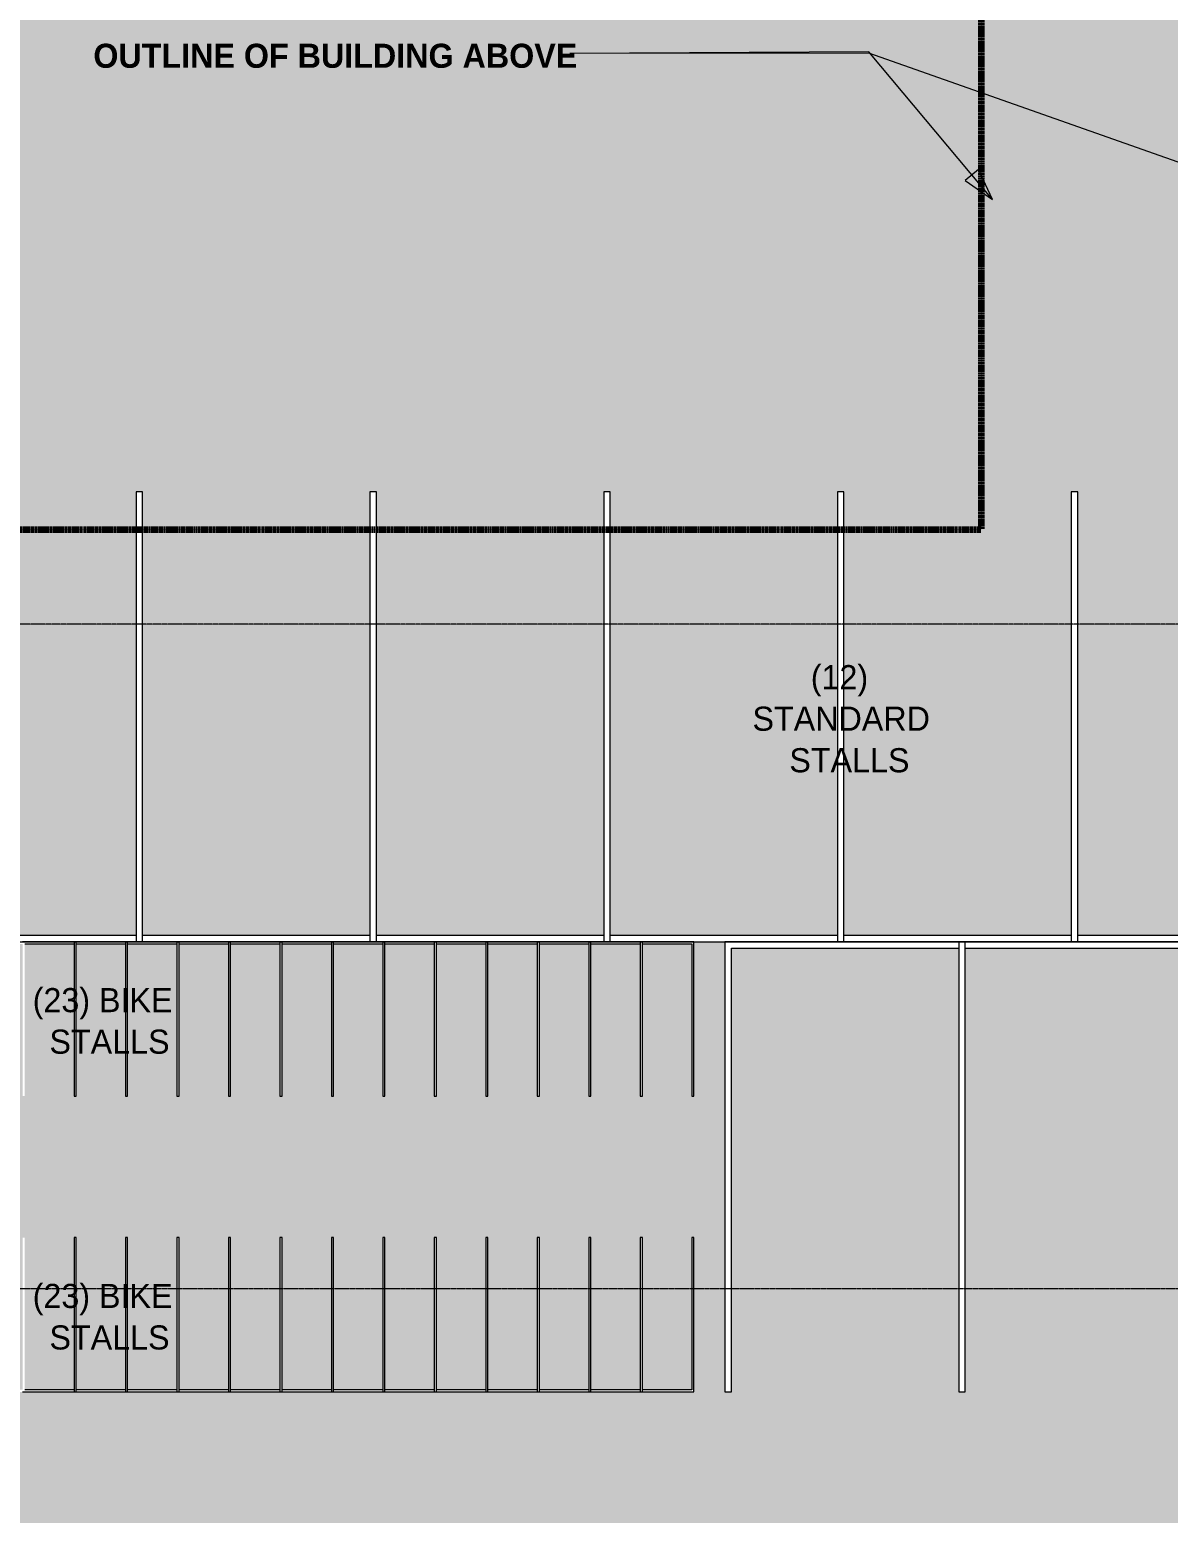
# Model space of a CAD drawing. Header units: inches. Extents: x -4292 to -464, y 9706 to 12474.
# Drawn here: x -1670 to -1139, y 10398 to 11091 of the extents above; entities that cross this region are included whole.
import ezdxf

# ---------------------------------------------------------------- set-up
doc = ezdxf.new("R2010")
doc.units = ezdxf.units.IN
doc.header["$MEASUREMENT"] = 0
doc.linetypes.add('Double Dash 3_8_', pattern=[1, 0.375, -0.125, 0.125, -0.125, 0.125, -0.125])
doc.linetypes.add('Grid Line 1_2_', pattern=[0.875, 0.5, -0.125, 0.125, -0.125])
for name, color, linetype, lineweight in [('A-ANNO-NOTE', 131, 'Continuous', 9), ('A-GENM-1', 9, 'Continuous', 9), ('A-GENM-IDEN', 13, 'Continuous', 9), ('C-PROP-LINE', 91, 'Double Dash 3_8_', 140), ('S-GRID-1', 1, 'Grid Line 1_2_', 9)]:
    doc.layers.add(name, color=color, linetype=linetype, lineweight=lineweight)
doc.layers.add('A-AREA-PATT-1', color=7, linetype='Continuous', lineweight=9, transparency=1)
doc.styles.add('Century Gothic', font='ufonts.com_century-gothic.ttf', dxfattribs={"height": 11.25})
doc.styles.add('Century Gothic_B', font='GOTHICB.TTF', dxfattribs={"height": 11.25})

msp = doc.modelspace()

# ---------------------------------------------------------------- hatches: boundary and pattern name
at = {"layer": 'A-ANNO-NOTE'}
msp.add_hatch(color=256, dxfattribs=at).paths.add_polyline_path([(-1221.46783, 11011.35031), (-1228.00551, 11025.43622), (-1234.17258, 11020.28023)], flags=0)
at = {"layer": 'A-AREA-PATT-1'}
h = msp.add_hatch(color=256, dxfattribs=at)
h.paths.add_polyline_path([(-639.62818, 9901.1894), (-636.72374, 9901.1894), (-636.72374, 10665.0644), (-689.22374, 10665.0644), (-689.22374, 10455.0644), (-692.22374, 10455.0644), (-692.22374, 10662.0644), (-798.22374, 10662.0644), (-798.22374, 10455.0644), (-801.22374, 10455.0644), (-801.22374, 10662.0644), (-907.22374, 10662.0644), (-907.22374, 10455.0644), (-910.22374, 10455.0644), (-910.22374, 10662.0644), (-1016.22374, 10662.0644), (-1016.22374, 10455.0644), (-1019.22374, 10455.0644), (-1019.22374, 10662.0644), (-1125.22374, 10662.0644), (-1125.22374, 10455.0644), (-1128.22374, 10455.0644), (-1128.22374, 10662.0644), (-1234.22374, 10662.0644), (-1234.22374, 10455.0644), (-1237.22374, 10455.0644), (-1237.22374, 10662.0644), (-1343.22374, 10662.0644), (-1343.22374, 10455.0644), (-1346.22374, 10455.0644), (-1346.22374, 10665.0644), (-1360.72374, 10665.0644), (-1360.72374, 10593.0644), (-1361.72374, 10593.0644), (-1361.72374, 10664.0644), (-1384.72374, 10664.0644), (-1384.72374, 10593.0644), (-1385.72374, 10593.0644), (-1385.72374, 10664.0644), (-1408.72374, 10664.0644), (-1408.72374, 10593.0644), (-1409.72374, 10593.0644), (-1409.72374, 10664.0644), (-1432.72374, 10664.0644), (-1432.72374, 10593.0644), (-1433.72374, 10593.0644), (-1433.72374, 10664.0644), (-1456.72374, 10664.0644), (-1456.72374, 10593.0644), (-1457.72374, 10593.0644), (-1457.72374, 10664.0644), (-1480.72374, 10664.0644), (-1480.72374, 10593.0644), (-1481.72374, 10593.0644), (-1481.72374, 10664.0644), (-1504.72374, 10664.0644), (-1504.72374, 10593.0644), (-1505.72374, 10593.0644), (-1505.72374, 10664.0644), (-1528.72374, 10664.0644), (-1528.72374, 10593.0644), (-1529.72374, 10593.0644), (-1529.72374, 10664.0644), (-1552.72374, 10664.0644), (-1552.72374, 10593.0644), (-1553.72374, 10593.0644), (-1553.72374, 10664.0644), (-1576.72374, 10664.0644), (-1576.72374, 10593.0644), (-1577.72374, 10593.0644), (-1577.72374, 10664.0644), (-1600.72374, 10664.0644), (-1600.72374, 10593.0644), (-1601.72374, 10593.0644), (-1601.72374, 10664.0644), (-1624.72374, 10664.0644), (-1624.72374, 10593.0644), (-1625.72374, 10593.0644), (-1625.72374, 10664.0644), (-1648.72374, 10664.0644), (-1648.72374, 10593.0644), (-1649.72374, 10593.0644), (-1649.72374, 10664.0644), (-1672.72374, 10664.0644), (-1672.72374, 10593.0644), (-1673.72374, 10593.0644), (-1673.72374, 10664.0644), (-1696.72374, 10664.0644), (-1696.72374, 10593.0644), (-1697.72374, 10593.0644), (-1697.72374, 10664.0644), (-1720.72374, 10664.0644), (-1720.72374, 10593.0644), (-1721.72374, 10593.0644), (-1721.72374, 10664.0644), (-1744.72374, 10664.0644), (-1744.72374, 10593.0644), (-1745.72374, 10593.0644), (-1745.72374, 10664.0644), (-1768.72374, 10664.0644), (-1768.72374, 10593.0644), (-1769.72374, 10593.0644), (-1769.72374, 10664.0644), (-1792.72374, 10664.0644), (-1792.72374, 10593.0644), (-1793.72374, 10593.0644), (-1793.72374, 10664.0644), (-1816.72374, 10664.0644), (-1816.72374, 10593.0644), (-1817.72374, 10593.0644), (-1817.72374, 10664.0644), (-1840.72374, 10664.0644), (-1840.72374, 10593.0644), (-1841.72374, 10593.0644), (-1841.72374, 10664.0644), (-1864.72374, 10664.0644), (-1864.72374, 10593.0644), (-1865.72374, 10593.0644), (-1865.72374, 10664.0644), (-1888.72374, 10664.0644), (-1888.72374, 10593.0644), (-1889.72374, 10593.0644), (-1889.72374, 10664.0644), (-1912.72374, 10664.0644), (-1912.72374, 10593.0644), (-1913.72374, 10593.0644), (-1913.72374, 10665.0644), (-1933.32374, 10665.0644), (-1933.32374, 10466.1894), (-1933.51124, 10466.1894), (-1933.51124, 10178.1894), (-1933.32374, 10178.1894), (-1933.32374, 9901.1894), (-1919.72374, 9901.1894), (-1919.72374, 9968.0644), (-1922.72374, 9968.0644), (-1922.72374, 10178.0644), (-1919.72374, 10178.0644), (-1919.72374, 9971.0644), (-1813.72374, 9971.0644), (-1813.72374, 10178.0644), (-1810.72374, 10178.0644), (-1810.72374, 9971.0644), (-1704.72374, 9971.0644), (-1704.72374, 10178.0644), (-1701.72374, 10178.0644), (-1701.72374, 9971.0644), (-1595.72374, 9971.0644), (-1595.72374, 10178.0644), (-1592.72374, 10178.0644), (-1592.72374, 9971.0644), (-1486.72374, 9971.0644), (-1486.72374, 10178.0644), (-1483.72374, 10178.0644), (-1483.72374, 9971.0644), (-1377.72374, 9971.0644), (-1377.72374, 10178.0644), (-1374.72374, 10178.0644), (-1374.72374, 9901.1894), (-1109.72374, 9901.1894), (-1109.72374, 10178.0644), (-1106.72374, 10178.0644), (-1106.72374, 9971.0644), (-1000.72374, 9971.0644), (-1000.72374, 10178.0644), (-997.72374, 10178.0644), (-997.72374, 9971.0644), (-891.72374, 9971.0644), (-891.72374, 10178.0644), (-888.72374, 10178.0644), (-888.72374, 9971.0644), (-782.72374, 9971.0644), (-782.72374, 10178.0644), (-779.72374, 10178.0644), (-779.72374, 9971.0644), (-673.72374, 9971.0644), (-673.72374, 10178.0644), (-670.72374, 10178.0644), (-670.72374, 9968.0644), (-673.72374, 9968.0644), (-673.72374, 9901.1894)], flags=0)
h.paths.add_polyline_path([(-1944.40555, 9901.1894), (-1943.32374, 9901.1894), (-1943.32374, 10178.1894), (-1943.13624, 10178.1894), (-1943.13624, 10466.1894), (-1943.32374, 10466.1894), (-1943.32374, 10665.0644), (-1946.22374, 10665.0644), (-1946.22374, 9901.1894)], flags=0)
h.paths.add_polyline_path([(-1158.72374, 10050.9894), (-1274.72374, 10050.9894), (-1274.72374, 10280.9894), (-1150.72374, 10280.9894), (-1150.72374, 10050.9894), (-1154.72374, 10050.9894)], flags=0)
h.paths.add_polyline_path([(-1361.72374, 10455.0644), (-1913.72374, 10455.0644), (-1913.72374, 10527.0644), (-1912.72374, 10527.0644), (-1912.72374, 10456.0644), (-1889.72374, 10456.0644), (-1889.72374, 10527.0644), (-1888.72374, 10527.0644), (-1888.72374, 10456.0644), (-1865.72374, 10456.0644), (-1865.72374, 10527.0644), (-1864.72374, 10527.0644), (-1864.72374, 10456.0644), (-1841.72374, 10456.0644), (-1841.72374, 10527.0644), (-1840.72374, 10527.0644), (-1840.72374, 10456.0644), (-1817.72374, 10456.0644), (-1817.72374, 10527.0644), (-1816.72374, 10527.0644), (-1816.72374, 10456.0644), (-1793.72374, 10456.0644), (-1793.72374, 10527.0644), (-1792.72374, 10527.0644), (-1792.72374, 10456.0644), (-1769.72374, 10456.0644), (-1769.72374, 10527.0644), (-1768.72374, 10527.0644), (-1768.72374, 10456.0644), (-1745.72374, 10456.0644), (-1745.72374, 10527.0644), (-1744.72374, 10527.0644), (-1744.72374, 10456.0644), (-1721.72374, 10456.0644), (-1721.72374, 10527.0644), (-1720.72374, 10527.0644), (-1720.72374, 10456.0644), (-1697.72374, 10456.0644), (-1697.72374, 10527.0644), (-1696.72374, 10527.0644), (-1696.72374, 10456.0644), (-1673.72374, 10456.0644), (-1673.72374, 10527.0644), (-1672.72374, 10527.0644), (-1672.72374, 10456.0644), (-1649.72374, 10456.0644), (-1649.72374, 10527.0644), (-1648.72374, 10527.0644), (-1648.72374, 10456.0644), (-1625.72374, 10456.0644), (-1625.72374, 10527.0644), (-1624.72374, 10527.0644), (-1624.72374, 10456.0644), (-1601.72374, 10456.0644), (-1601.72374, 10527.0644), (-1600.72374, 10527.0644), (-1600.72374, 10456.0644), (-1577.72374, 10456.0644), (-1577.72374, 10527.0644), (-1576.72374, 10527.0644), (-1576.72374, 10456.0644), (-1553.72374, 10456.0644), (-1553.72374, 10527.0644), (-1552.72374, 10527.0644), (-1552.72374, 10456.0644), (-1529.72374, 10456.0644), (-1529.72374, 10527.0644), (-1528.72374, 10527.0644), (-1528.72374, 10456.0644), (-1505.72374, 10456.0644), (-1505.72374, 10527.0644), (-1504.72374, 10527.0644), (-1504.72374, 10456.0644), (-1481.72374, 10456.0644), (-1481.72374, 10527.0644), (-1480.72374, 10527.0644), (-1480.72374, 10456.0644), (-1457.72374, 10456.0644), (-1457.72374, 10527.0644), (-1456.72374, 10527.0644), (-1456.72374, 10456.0644), (-1433.72374, 10456.0644), (-1433.72374, 10527.0644), (-1432.72374, 10527.0644), (-1432.72374, 10456.0644), (-1409.72374, 10456.0644), (-1409.72374, 10527.0644), (-1408.72374, 10527.0644), (-1408.72374, 10456.0644), (-1385.72374, 10456.0644), (-1385.72374, 10527.0644), (-1384.72374, 10527.0644), (-1384.72374, 10456.0644), (-1361.72374, 10456.0644), (-1361.72374, 10527.0644), (-1360.72374, 10527.0644), (-1360.72374, 10455.0644)], flags=0)
h.paths.add_polyline_path([(-1943.32374, 10668.0644), (-1943.32374, 10874.1894), (-1943.13624, 10874.1894), (-1943.13624, 11162.1894), (-1943.32374, 11162.1894), (-1943.32374, 11358.0644), (-1944.72374, 11358.0644), (-1944.72374, 11151.0644), (-1946.22374, 11151.0644), (-1946.22374, 10875.0644), (-1944.72374, 10875.0644), (-1944.72374, 10668.0644)], flags=0)
h.paths.add_polyline_path([(-1933.32374, 10668.0644), (-1838.72374, 10668.0644), (-1838.72374, 10875.0644), (-1835.72374, 10875.0644), (-1835.72374, 10668.0644), (-1729.72374, 10668.0644), (-1729.72374, 10875.0644), (-1726.72374, 10875.0644), (-1726.72374, 10668.0644), (-1620.72374, 10668.0644), (-1620.72374, 10875.0644), (-1617.72374, 10875.0644), (-1617.72374, 10668.0644), (-1511.72374, 10668.0644), (-1511.72374, 10875.0644), (-1508.72374, 10875.0644), (-1508.72374, 10668.0644), (-1402.72374, 10668.0644), (-1402.72374, 10875.0644), (-1399.72374, 10875.0644), (-1399.72374, 10668.0644), (-1293.72374, 10668.0644), (-1293.72374, 10875.0644), (-1290.72374, 10875.0644), (-1290.72374, 10668.0644), (-1184.72374, 10668.0644), (-1184.72374, 10875.0644), (-1181.72374, 10875.0644), (-1181.72374, 10668.0644), (-1075.72374, 10668.0644), (-1075.72374, 10875.0644), (-1072.72374, 10875.0644), (-1072.72374, 10668.0644), (-966.72374, 10668.0644), (-966.72374, 10875.0644), (-963.72374, 10875.0644), (-963.72374, 10668.0644), (-857.72374, 10668.0644), (-857.72374, 10875.0644), (-854.72374, 10875.0644), (-854.72374, 10668.0644), (-748.72374, 10668.0644), (-748.72374, 10875.0644), (-745.72374, 10875.0644), (-745.72374, 10668.0644), (-639.72374, 10668.0644), (-639.72374, 10875.0644), (-636.72374, 10875.0644), (-636.72374, 11151.0644), (-639.72374, 11151.0644), (-639.72374, 11358.0644), (-745.72374, 11358.0644), (-745.72374, 11151.0644), (-748.72374, 11151.0644), (-748.72374, 11358.0644), (-854.72374, 11358.0644), (-854.72374, 11151.0644), (-857.72374, 11151.0644), (-857.72374, 11358.0644), (-963.72374, 11358.0644), (-963.72374, 11151.0644), (-966.72374, 11151.0644), (-966.72374, 11358.0644), (-1072.72374, 11358.0644), (-1072.72374, 11151.0644), (-1075.72374, 11151.0644), (-1075.72374, 11358.0644), (-1181.72374, 11358.0644), (-1181.72374, 11151.0644), (-1184.72374, 11151.0644), (-1184.72374, 11358.0644), (-1290.72374, 11358.0644), (-1290.72374, 11151.0644), (-1293.72374, 11151.0644), (-1293.72374, 11358.0644), (-1399.72374, 11358.0644), (-1399.72374, 11151.0644), (-1402.72374, 11151.0644), (-1402.72374, 11358.0644), (-1508.72374, 11358.0644), (-1508.72374, 11151.0644), (-1511.72374, 11151.0644), (-1511.72374, 11358.0644), (-1617.72374, 11358.0644), (-1617.72374, 11151.0644), (-1620.72374, 11151.0644), (-1620.72374, 11358.0644), (-1726.72374, 11358.0644), (-1726.72374, 11151.0644), (-1729.72374, 11151.0644), (-1729.72374, 11358.0644), (-1835.72374, 11358.0644), (-1835.72374, 11151.0644), (-1838.72374, 11151.0644), (-1838.72374, 11358.0644), (-1933.32374, 11358.0644), (-1933.32374, 11162.1894), (-1933.51124, 11162.1894), (-1933.51124, 10874.1894), (-1933.32374, 10874.1894), (-1933.32374, 10702.64379)], flags=0)
h.paths.add_polyline_path([(-1290.72374, 11361.0644), (-1075.72374, 11361.0644), (-1075.72374, 11571.0644), (-1072.72374, 11571.0644), (-1072.72374, 11364.0644), (-966.72374, 11364.0644), (-966.72374, 11571.0644), (-963.72374, 11571.0644), (-963.72374, 11364.0644), (-857.72374, 11364.0644), (-857.72374, 11571.0644), (-854.72374, 11571.0644), (-854.72374, 11364.0644), (-748.72374, 11364.0644), (-748.72374, 11571.0644), (-745.72374, 11571.0644), (-745.72374, 11364.0644), (-639.72374, 11364.0644), (-639.72374, 11571.0644), (-636.72374, 11571.0644), (-636.72374, 12077.1894), (-1150.72374, 12077.1894), (-1150.72374, 11858.5894), (-1274.72374, 11858.5894), (-1274.72374, 12077.1894), (-1933.32374, 12077.1894), (-1933.32374, 12057.0644), (-1399.72374, 12057.0644), (-1399.72374, 11847.0644), (-1402.72374, 11847.0644), (-1402.72374, 12054.0644), (-1508.72374, 12054.0644), (-1508.72374, 11847.0644), (-1511.72374, 11847.0644), (-1511.72374, 12054.0644), (-1617.72374, 12054.0644), (-1617.72374, 11847.0644), (-1620.72374, 11847.0644), (-1620.72374, 12054.0644), (-1726.72374, 12054.0644), (-1726.72374, 11847.0644), (-1729.72374, 11847.0644), (-1729.72374, 12054.0644), (-1835.72374, 12054.0644), (-1835.72374, 11847.0644), (-1838.72374, 11847.0644), (-1838.72374, 12054.0644), (-1933.32374, 12054.0644), (-1933.32374, 11858.1894), (-1933.51124, 11858.1894), (-1933.51124, 11570.1894), (-1933.32374, 11570.1894), (-1933.32374, 11364.0644), (-1838.72374, 11364.0644), (-1838.72374, 11571.0644), (-1835.72374, 11571.0644), (-1835.72374, 11364.0644), (-1729.72374, 11364.0644), (-1729.72374, 11571.0644), (-1726.72374, 11571.0644), (-1726.72374, 11364.0644), (-1620.72374, 11364.0644), (-1620.72374, 11571.0644), (-1617.72374, 11571.0644), (-1617.72374, 11364.0644), (-1511.72374, 11364.0644), (-1511.72374, 11571.0644), (-1508.72374, 11571.0644), (-1508.72374, 11364.0644), (-1402.72374, 11364.0644), (-1402.72374, 11571.0644), (-1399.72374, 11571.0644), (-1399.72374, 11361.0644), (-1293.72374, 11361.0644)], flags=0)
h.paths.add_polyline_path([(-1944.72374, 11364.0644), (-1943.32374, 11364.0644), (-1943.32374, 11570.1894), (-1943.13624, 11570.1894), (-1943.13624, 11858.1894), (-1943.32374, 11858.1894), (-1943.32374, 12054.0644), (-1944.72374, 12054.0644), (-1944.72374, 11847.0644), (-1946.22374, 11847.0644), (-1946.22374, 11571.0644), (-1944.72374, 11571.0644), (-1944.72374, 11366.93379)], flags=0)
h.paths.add_polyline_path([(-1230.66505, 11462.5894), (-1322.72374, 11462.5894), (-1322.72374, 11582.5894), (-1226.72374, 11582.5894), (-1226.72374, 11462.5894), (-1230.53624, 11462.5894)], flags=0)
h.paths.add_polyline_path([(-1097.72374, 11847.0644), (-1100.72374, 11847.0644), (-1100.72374, 12057.0644), (-661.72374, 12057.0644), (-661.72374, 11847.0644), (-664.72374, 11847.0644), (-664.72374, 12054.0644), (-770.72374, 12054.0644), (-770.72374, 11847.0644), (-773.72374, 11847.0644), (-773.72374, 12054.0644), (-879.72374, 12054.0644), (-879.72374, 11847.0644), (-882.72374, 11847.0644), (-882.72374, 12054.0644), (-988.72374, 12054.0644), (-988.72374, 11847.0644), (-991.72374, 11847.0644), (-991.72374, 12054.0644), (-1097.72374, 12054.0644), (-1097.72374, 11858.5894)], flags=0)
h.paths.add_polyline_path([(-1944.72374, 12057.0644), (-1943.32374, 12057.0644), (-1943.32374, 12077.1894), (-1946.22374, 12077.1894), (-1946.22374, 12057.0644)], flags=0)

# ---------------------------------------------------------------- linework, layer by layer
at = {"layer": 'A-ANNO-NOTE'}
for p, q in [((-1279.122, 11080.31034), (-1418.52623, 11079.52801)), ((-1279.122, 11079.66336), (-1418.52623, 11079.52801)), ((-1221.46783, 11011.35031), (-1279.122, 11080.31034)), ((-768.70727, 10899.78205), (-1279.122, 11079.66336)), ((-1228.00551, 11025.43622), (-1234.17258, 11020.28023)), ((-1234.17258, 11020.28023), (-1221.46783, 11011.35031)), ((-1221.46783, 11011.35031), (-1228.00551, 11025.43622))]:
    msp.add_line(p, q, dxfattribs=at)
at = {"layer": 'A-GENM-1'}
for p, q in [((-1620.72374, 10875.0644), (-1620.72374, 10665.0644)), ((-1617.72374, 10875.0644), (-1620.72374, 10875.0644)), ((-1617.72374, 10875.0644), (-1620.72374, 10875.0644)), ((-1620.72374, 10875.0644), (-1620.72374, 10668.0644)), ((-1617.72374, 10668.0644), (-1617.72374, 10875.0644)), ((-1617.72374, 10665.0644), (-1617.72374, 10875.0644)), ((-1511.72374, 10875.0644), (-1511.72374, 10665.0644)), ((-1508.72374, 10875.0644), (-1511.72374, 10875.0644)), ((-1508.72374, 10875.0644), (-1511.72374, 10875.0644)), ((-1511.72374, 10875.0644), (-1511.72374, 10668.0644)), ((-1508.72374, 10668.0644), (-1508.72374, 10875.0644)), ((-1508.72374, 10665.0644), (-1508.72374, 10875.0644)), ((-1402.72374, 10875.0644), (-1402.72374, 10665.0644)), ((-1399.72374, 10875.0644), (-1402.72374, 10875.0644)), ((-1399.72374, 10875.0644), (-1402.72374, 10875.0644)), ((-1402.72374, 10875.0644), (-1402.72374, 10668.0644)), ((-1399.72374, 10668.0644), (-1399.72374, 10875.0644)), ((-1399.72374, 10665.0644), (-1399.72374, 10875.0644)), ((-1293.72374, 10875.0644), (-1293.72374, 10665.0644)), ((-1290.72374, 10875.0644), (-1293.72374, 10875.0644)), ((-1290.72374, 10875.0644), (-1293.72374, 10875.0644)), ((-1293.72374, 10875.0644), (-1293.72374, 10668.0644)), ((-1290.72374, 10668.0644), (-1290.72374, 10875.0644)), ((-1290.72374, 10665.0644), (-1290.72374, 10875.0644)), ((-1184.72374, 10875.0644), (-1184.72374, 10665.0644)), ((-1181.72374, 10875.0644), (-1184.72374, 10875.0644)), ((-1181.72374, 10875.0644), (-1184.72374, 10875.0644)), ((-1184.72374, 10875.0644), (-1184.72374, 10668.0644)), ((-1181.72374, 10668.0644), (-1181.72374, 10875.0644)), ((-1181.72374, 10665.0644), (-1181.72374, 10875.0644)), ((-1620.72374, 10668.0644), (-1726.72374, 10668.0644)), ((-1511.72374, 10668.0644), (-1617.72374, 10668.0644)), ((-1402.72374, 10668.0644), (-1508.72374, 10668.0644)), ((-1293.72374, 10668.0644), (-1399.72374, 10668.0644)), ((-1184.72374, 10668.0644), (-1290.72374, 10668.0644)), ((-1075.72374, 10668.0644), (-1181.72374, 10668.0644)), ((-1729.72374, 10665.0644), (-1617.72374, 10665.0644)), ((-1648.72374, 10665.0644), (-1673.72374, 10665.0644)), ((-1672.72374, 10664.0644), (-1649.72374, 10664.0644)), ((-1624.72374, 10665.0644), (-1649.72374, 10665.0644)), ((-1649.72374, 10665.0644), (-1649.72374, 10593.0644)), ((-1649.72374, 10664.0644), (-1649.72374, 10593.0644)), ((-1648.72374, 10593.0644), (-1648.72374, 10665.0644)), ((-1648.72374, 10593.0644), (-1648.72374, 10664.0644)), ((-1648.72374, 10664.0644), (-1625.72374, 10664.0644)), ((-1600.72374, 10665.0644), (-1625.72374, 10665.0644)), ((-1625.72374, 10665.0644), (-1625.72374, 10593.0644)), ((-1625.72374, 10664.0644), (-1625.72374, 10593.0644)), ((-1624.72374, 10593.0644), (-1624.72374, 10665.0644)), ((-1624.72374, 10593.0644), (-1624.72374, 10664.0644)), ((-1624.72374, 10664.0644), (-1601.72374, 10664.0644)), ((-1620.72374, 10665.0644), (-1508.72374, 10665.0644)), ((-1576.72374, 10665.0644), (-1601.72374, 10665.0644)), ((-1601.72374, 10665.0644), (-1601.72374, 10593.0644)), ((-1601.72374, 10664.0644), (-1601.72374, 10593.0644)), ((-1600.72374, 10593.0644), (-1600.72374, 10665.0644)), ((-1600.72374, 10593.0644), (-1600.72374, 10664.0644)), ((-1600.72374, 10664.0644), (-1577.72374, 10664.0644)), ((-1552.72374, 10665.0644), (-1577.72374, 10665.0644)), ((-1577.72374, 10665.0644), (-1577.72374, 10593.0644)), ((-1577.72374, 10664.0644), (-1577.72374, 10593.0644)), ((-1576.72374, 10593.0644), (-1576.72374, 10665.0644)), ((-1576.72374, 10593.0644), (-1576.72374, 10664.0644)), ((-1576.72374, 10664.0644), (-1553.72374, 10664.0644)), ((-1528.72374, 10665.0644), (-1553.72374, 10665.0644)), ((-1553.72374, 10665.0644), (-1553.72374, 10593.0644)), ((-1553.72374, 10664.0644), (-1553.72374, 10593.0644)), ((-1552.72374, 10593.0644), (-1552.72374, 10665.0644)), ((-1552.72374, 10593.0644), (-1552.72374, 10664.0644)), ((-1552.72374, 10664.0644), (-1529.72374, 10664.0644)), ((-1504.72374, 10665.0644), (-1529.72374, 10665.0644)), ((-1529.72374, 10665.0644), (-1529.72374, 10593.0644)), ((-1529.72374, 10664.0644), (-1529.72374, 10593.0644)), ((-1528.72374, 10593.0644), (-1528.72374, 10665.0644)), ((-1528.72374, 10593.0644), (-1528.72374, 10664.0644)), ((-1528.72374, 10664.0644), (-1505.72374, 10664.0644)), ((-1511.72374, 10665.0644), (-1399.72374, 10665.0644)), ((-1480.72374, 10665.0644), (-1505.72374, 10665.0644)), ((-1505.72374, 10665.0644), (-1505.72374, 10593.0644)), ((-1505.72374, 10664.0644), (-1505.72374, 10593.0644)), ((-1504.72374, 10593.0644), (-1504.72374, 10665.0644)), ((-1504.72374, 10593.0644), (-1504.72374, 10664.0644)), ((-1504.72374, 10664.0644), (-1481.72374, 10664.0644)), ((-1456.72374, 10665.0644), (-1481.72374, 10665.0644)), ((-1481.72374, 10665.0644), (-1481.72374, 10593.0644)), ((-1481.72374, 10664.0644), (-1481.72374, 10593.0644)), ((-1480.72374, 10593.0644), (-1480.72374, 10665.0644)), ((-1480.72374, 10593.0644), (-1480.72374, 10664.0644)), ((-1480.72374, 10664.0644), (-1457.72374, 10664.0644)), ((-1432.72374, 10665.0644), (-1457.72374, 10665.0644)), ((-1457.72374, 10665.0644), (-1457.72374, 10593.0644)), ((-1457.72374, 10664.0644), (-1457.72374, 10593.0644)), ((-1456.72374, 10593.0644), (-1456.72374, 10665.0644)), ((-1456.72374, 10593.0644), (-1456.72374, 10664.0644)), ((-1456.72374, 10664.0644), (-1433.72374, 10664.0644)), ((-1408.72374, 10665.0644), (-1433.72374, 10665.0644)), ((-1433.72374, 10665.0644), (-1433.72374, 10593.0644)), ((-1433.72374, 10664.0644), (-1433.72374, 10593.0644)), ((-1432.72374, 10593.0644), (-1432.72374, 10665.0644)), ((-1432.72374, 10593.0644), (-1432.72374, 10664.0644)), ((-1432.72374, 10664.0644), (-1409.72374, 10664.0644)), ((-1384.72374, 10665.0644), (-1409.72374, 10665.0644)), ((-1409.72374, 10665.0644), (-1409.72374, 10593.0644)), ((-1409.72374, 10664.0644), (-1409.72374, 10593.0644)), ((-1408.72374, 10593.0644), (-1408.72374, 10665.0644)), ((-1408.72374, 10593.0644), (-1408.72374, 10664.0644)), ((-1408.72374, 10664.0644), (-1385.72374, 10664.0644)), ((-1402.72374, 10665.0644), (-1290.72374, 10665.0644)), ((-1360.72374, 10665.0644), (-1385.72374, 10665.0644)), ((-1385.72374, 10665.0644), (-1385.72374, 10593.0644)), ((-1385.72374, 10664.0644), (-1385.72374, 10593.0644)), ((-1384.72374, 10593.0644), (-1384.72374, 10665.0644)), ((-1384.72374, 10593.0644), (-1384.72374, 10664.0644)), ((-1384.72374, 10664.0644), (-1361.72374, 10664.0644)), ((-1361.72374, 10664.0644), (-1361.72374, 10593.0644)), ((-1360.72374, 10593.0644), (-1360.72374, 10665.0644)), ((-1234.22374, 10665.0644), (-1346.22374, 10665.0644)), ((-1346.22374, 10665.0644), (-1346.22374, 10455.0644)), ((-1343.22374, 10455.0644), (-1343.22374, 10662.0644)), ((-1343.22374, 10662.0644), (-1237.22374, 10662.0644)), ((-1293.72374, 10665.0644), (-1181.72374, 10665.0644)), ((-1125.22374, 10665.0644), (-1237.22374, 10665.0644)), ((-1237.22374, 10665.0644), (-1237.22374, 10455.0644)), ((-1237.22374, 10662.0644), (-1237.22374, 10455.0644)), ((-1234.22374, 10455.0644), (-1234.22374, 10665.0644)), ((-1234.22374, 10455.0644), (-1234.22374, 10662.0644)), ((-1234.22374, 10662.0644), (-1128.22374, 10662.0644)), ((-1184.72374, 10665.0644), (-1072.72374, 10665.0644)), ((-1649.72374, 10593.0644), (-1648.72374, 10593.0644)), ((-1649.72374, 10593.0644), (-1648.72374, 10593.0644)), ((-1625.72374, 10593.0644), (-1624.72374, 10593.0644)), ((-1625.72374, 10593.0644), (-1624.72374, 10593.0644)), ((-1601.72374, 10593.0644), (-1600.72374, 10593.0644)), ((-1601.72374, 10593.0644), (-1600.72374, 10593.0644)), ((-1577.72374, 10593.0644), (-1576.72374, 10593.0644)), ((-1577.72374, 10593.0644), (-1576.72374, 10593.0644)), ((-1553.72374, 10593.0644), (-1552.72374, 10593.0644)), ((-1553.72374, 10593.0644), (-1552.72374, 10593.0644)), ((-1529.72374, 10593.0644), (-1528.72374, 10593.0644)), ((-1529.72374, 10593.0644), (-1528.72374, 10593.0644)), ((-1505.72374, 10593.0644), (-1504.72374, 10593.0644)), ((-1505.72374, 10593.0644), (-1504.72374, 10593.0644)), ((-1481.72374, 10593.0644), (-1480.72374, 10593.0644)), ((-1481.72374, 10593.0644), (-1480.72374, 10593.0644)), ((-1457.72374, 10593.0644), (-1456.72374, 10593.0644)), ((-1457.72374, 10593.0644), (-1456.72374, 10593.0644)), ((-1433.72374, 10593.0644), (-1432.72374, 10593.0644)), ((-1433.72374, 10593.0644), (-1432.72374, 10593.0644)), ((-1409.72374, 10593.0644), (-1408.72374, 10593.0644)), ((-1409.72374, 10593.0644), (-1408.72374, 10593.0644)), ((-1385.72374, 10593.0644), (-1384.72374, 10593.0644)), ((-1385.72374, 10593.0644), (-1384.72374, 10593.0644)), ((-1361.72374, 10593.0644), (-1360.72374, 10593.0644)), ((-1648.72374, 10527.0644), (-1649.72374, 10527.0644)), ((-1649.72374, 10527.0644), (-1649.72374, 10456.0644)), ((-1648.72374, 10527.0644), (-1649.72374, 10527.0644)), ((-1649.72374, 10527.0644), (-1649.72374, 10455.0644)), ((-1648.72374, 10455.0644), (-1648.72374, 10527.0644)), ((-1648.72374, 10456.0644), (-1648.72374, 10527.0644)), ((-1624.72374, 10527.0644), (-1625.72374, 10527.0644)), ((-1625.72374, 10527.0644), (-1625.72374, 10456.0644)), ((-1624.72374, 10527.0644), (-1625.72374, 10527.0644)), ((-1625.72374, 10527.0644), (-1625.72374, 10455.0644)), ((-1624.72374, 10455.0644), (-1624.72374, 10527.0644)), ((-1624.72374, 10456.0644), (-1624.72374, 10527.0644)), ((-1600.72374, 10527.0644), (-1601.72374, 10527.0644)), ((-1601.72374, 10527.0644), (-1601.72374, 10456.0644)), ((-1600.72374, 10527.0644), (-1601.72374, 10527.0644)), ((-1601.72374, 10527.0644), (-1601.72374, 10455.0644)), ((-1600.72374, 10455.0644), (-1600.72374, 10527.0644)), ((-1600.72374, 10456.0644), (-1600.72374, 10527.0644)), ((-1576.72374, 10527.0644), (-1577.72374, 10527.0644)), ((-1577.72374, 10527.0644), (-1577.72374, 10456.0644)), ((-1576.72374, 10527.0644), (-1577.72374, 10527.0644)), ((-1577.72374, 10527.0644), (-1577.72374, 10455.0644)), ((-1576.72374, 10455.0644), (-1576.72374, 10527.0644)), ((-1576.72374, 10456.0644), (-1576.72374, 10527.0644)), ((-1552.72374, 10527.0644), (-1553.72374, 10527.0644)), ((-1553.72374, 10527.0644), (-1553.72374, 10456.0644)), ((-1552.72374, 10527.0644), (-1553.72374, 10527.0644)), ((-1553.72374, 10527.0644), (-1553.72374, 10455.0644)), ((-1552.72374, 10455.0644), (-1552.72374, 10527.0644)), ((-1552.72374, 10456.0644), (-1552.72374, 10527.0644)), ((-1528.72374, 10527.0644), (-1529.72374, 10527.0644)), ((-1529.72374, 10527.0644), (-1529.72374, 10456.0644)), ((-1528.72374, 10527.0644), (-1529.72374, 10527.0644)), ((-1529.72374, 10527.0644), (-1529.72374, 10455.0644)), ((-1528.72374, 10455.0644), (-1528.72374, 10527.0644)), ((-1528.72374, 10456.0644), (-1528.72374, 10527.0644)), ((-1504.72374, 10527.0644), (-1505.72374, 10527.0644)), ((-1505.72374, 10527.0644), (-1505.72374, 10456.0644)), ((-1504.72374, 10527.0644), (-1505.72374, 10527.0644)), ((-1505.72374, 10527.0644), (-1505.72374, 10455.0644)), ((-1504.72374, 10455.0644), (-1504.72374, 10527.0644)), ((-1504.72374, 10456.0644), (-1504.72374, 10527.0644)), ((-1480.72374, 10527.0644), (-1481.72374, 10527.0644)), ((-1481.72374, 10527.0644), (-1481.72374, 10456.0644)), ((-1480.72374, 10527.0644), (-1481.72374, 10527.0644)), ((-1481.72374, 10527.0644), (-1481.72374, 10455.0644)), ((-1480.72374, 10455.0644), (-1480.72374, 10527.0644)), ((-1480.72374, 10456.0644), (-1480.72374, 10527.0644)), ((-1456.72374, 10527.0644), (-1457.72374, 10527.0644)), ((-1457.72374, 10527.0644), (-1457.72374, 10456.0644)), ((-1456.72374, 10527.0644), (-1457.72374, 10527.0644)), ((-1457.72374, 10527.0644), (-1457.72374, 10455.0644)), ((-1456.72374, 10455.0644), (-1456.72374, 10527.0644)), ((-1456.72374, 10456.0644), (-1456.72374, 10527.0644)), ((-1432.72374, 10527.0644), (-1433.72374, 10527.0644)), ((-1433.72374, 10527.0644), (-1433.72374, 10456.0644)), ((-1432.72374, 10527.0644), (-1433.72374, 10527.0644)), ((-1433.72374, 10527.0644), (-1433.72374, 10455.0644)), ((-1432.72374, 10455.0644), (-1432.72374, 10527.0644)), ((-1432.72374, 10456.0644), (-1432.72374, 10527.0644)), ((-1408.72374, 10527.0644), (-1409.72374, 10527.0644)), ((-1409.72374, 10527.0644), (-1409.72374, 10456.0644)), ((-1408.72374, 10527.0644), (-1409.72374, 10527.0644)), ((-1409.72374, 10527.0644), (-1409.72374, 10455.0644)), ((-1408.72374, 10455.0644), (-1408.72374, 10527.0644)), ((-1408.72374, 10456.0644), (-1408.72374, 10527.0644)), ((-1384.72374, 10527.0644), (-1385.72374, 10527.0644)), ((-1385.72374, 10527.0644), (-1385.72374, 10456.0644)), ((-1384.72374, 10527.0644), (-1385.72374, 10527.0644)), ((-1385.72374, 10527.0644), (-1385.72374, 10455.0644)), ((-1384.72374, 10455.0644), (-1384.72374, 10527.0644)), ((-1384.72374, 10456.0644), (-1384.72374, 10527.0644)), ((-1360.72374, 10527.0644), (-1361.72374, 10527.0644)), ((-1361.72374, 10527.0644), (-1361.72374, 10456.0644)), ((-1360.72374, 10455.0644), (-1360.72374, 10527.0644)), ((-1673.72374, 10455.0644), (-1648.72374, 10455.0644)), ((-1649.72374, 10456.0644), (-1672.72374, 10456.0644)), ((-1649.72374, 10455.0644), (-1624.72374, 10455.0644)), ((-1625.72374, 10456.0644), (-1648.72374, 10456.0644)), ((-1625.72374, 10455.0644), (-1600.72374, 10455.0644)), ((-1601.72374, 10456.0644), (-1624.72374, 10456.0644)), ((-1601.72374, 10455.0644), (-1576.72374, 10455.0644)), ((-1577.72374, 10456.0644), (-1600.72374, 10456.0644)), ((-1577.72374, 10455.0644), (-1552.72374, 10455.0644)), ((-1553.72374, 10456.0644), (-1576.72374, 10456.0644)), ((-1553.72374, 10455.0644), (-1528.72374, 10455.0644)), ((-1529.72374, 10456.0644), (-1552.72374, 10456.0644)), ((-1529.72374, 10455.0644), (-1504.72374, 10455.0644)), ((-1505.72374, 10456.0644), (-1528.72374, 10456.0644)), ((-1505.72374, 10455.0644), (-1480.72374, 10455.0644)), ((-1481.72374, 10456.0644), (-1504.72374, 10456.0644)), ((-1481.72374, 10455.0644), (-1456.72374, 10455.0644)), ((-1457.72374, 10456.0644), (-1480.72374, 10456.0644)), ((-1457.72374, 10455.0644), (-1432.72374, 10455.0644)), ((-1433.72374, 10456.0644), (-1456.72374, 10456.0644)), ((-1433.72374, 10455.0644), (-1408.72374, 10455.0644)), ((-1409.72374, 10456.0644), (-1432.72374, 10456.0644)), ((-1409.72374, 10455.0644), (-1384.72374, 10455.0644)), ((-1385.72374, 10456.0644), (-1408.72374, 10456.0644)), ((-1385.72374, 10455.0644), (-1360.72374, 10455.0644)), ((-1361.72374, 10456.0644), (-1384.72374, 10456.0644)), ((-1346.22374, 10455.0644), (-1343.22374, 10455.0644)), ((-1237.22374, 10455.0644), (-1234.22374, 10455.0644)), ((-1237.22374, 10455.0644), (-1234.22374, 10455.0644))]:
    msp.add_line(p, q, dxfattribs=at)
at = {"layer": 'C-PROP-LINE'}
for p in [(-1226.72374, 11241.3894), (-1922.72374, 10857.3894)]:
    msp.add_line(p, (-1226.72374, 10857.3894), dxfattribs=at)
at = {"layer": 'S-GRID-1'}
for p, q in [((-464.45104, 10813.1894), (-4232.19143, 10813.1894)), ((-464.45104, 10503.1894), (-4232.19143, 10503.1894))]:
    msp.add_line(p, q, dxfattribs=at)

# ---------------------------------------------------------------- texts
at = {"layer": 'A-ANNO-NOTE', "insert": (-1640.71521, 11084.08029), "char_height": 11.25, "width": 269.29125, "attachment_point": 1, "style": 'Century Gothic_B'}
msp.add_mtext('OUTLINE OF BUILDING ABOVE', dxfattribs=at)
at = {"layer": 'A-GENM-IDEN', "char_height": 11.25, "attachment_point": 1, "style": 'Century Gothic'}
for s, insert, width in [('(12)', (-1306.18521, 10794.16161), 34.845), ('STANDARD', (-1333.37271, 10774.78661), 100.7475), ('STALLS', (-1316.18521, 10755.41161), 59.46375), ('(23) BIKE', (-1668.99475, 10643.47657), 78.0225), ('STALLS', (-1661.18225, 10624.10157), 59.46375), ('(23) BIKE', (-1668.99475, 10505.47657), 78.0225), ('STALLS', (-1661.18225, 10486.10157), 59.46375)]:
    msp.add_mtext(s, dxfattribs=dict(at, insert=insert, width=width))

doc.saveas('drawing.dxf')
